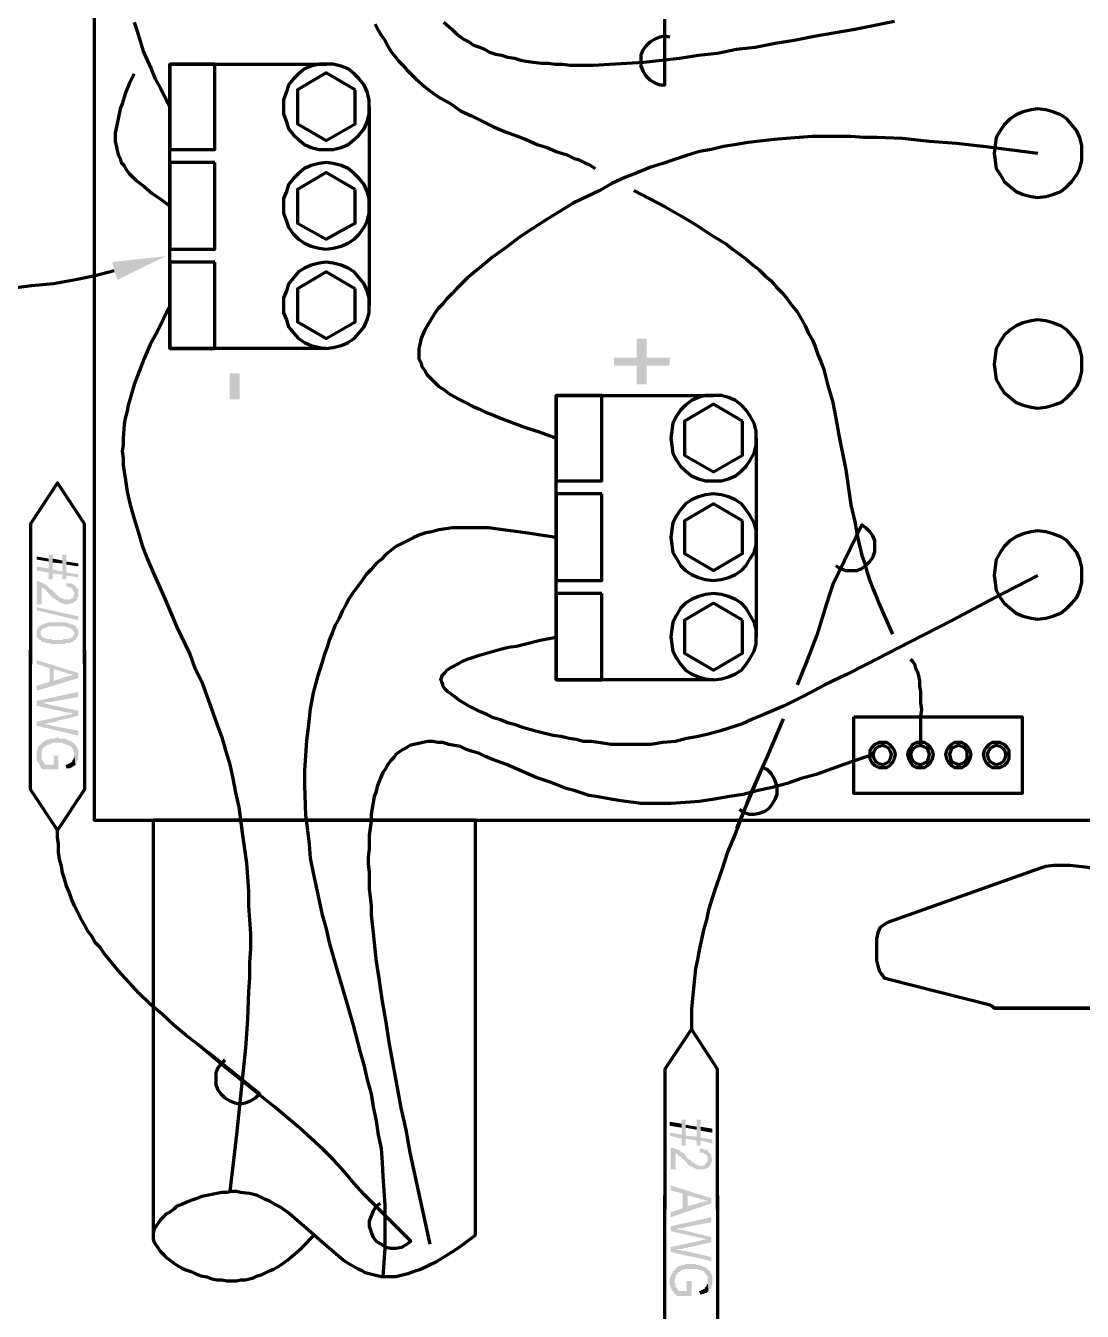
# Model space of a CAD drawing. Header units: inches. Extents: x -186 to 186, y -282 to 282.
# Drawn here: x 97.6 to 136.91, y 32.46 to 80.31 of the extents above; entities that cross this region are included whole.
import ezdxf

# ---------------------------------------------------------------- set-up
doc = ezdxf.new("R2010")
doc.units = ezdxf.units.IN
doc.header["$MEASUREMENT"] = 0
doc.layers.add('H', color=7, linetype='CONTINUOUS', lineweight=100)
doc.layers.add('P', color=250, linetype='CONTINUOUS', lineweight=100)

msp = doc.modelspace()

# ---------------------------------------------------------------- hatches: boundary and pattern name
at = {"layer": 'H', "linetype": 'Continuous'}
for points in [[(100.815, 71.519), (102.815, 71.741), (101, 70.852)], [(121.556, 67.667), (121.556, 67.963), (120.704, 67.963), (120.704, 68.667), (120.333, 68.667), (120.333, 67.963), (119.481, 67.963), (119.481, 67.667), (120.333, 67.667), (120.333, 66.963), (120.704, 66.963), (120.704, 67.667)], [(105.185, 66.407), (105.556, 66.407), (105.556, 67.37), (105.185, 67.37)], [(99.556, 59.778), (99.556, 59.889), (99.111, 59.963), (99.111, 60.63), (98.963, 60.63), (98.963, 60), (98.593, 60.074), (98.593, 60.63), (98.444, 60.63), (98.444, 60.111), (98, 60.185), (98, 60.037), (98.444, 59.963), (98.444, 59.704), (98.593, 59.704), (98.593, 59.926), (98.963, 59.889), (98.963, 59.704), (99.111, 59.704), (99.111, 59.852)], [(98.444, 60.481), (98, 60.556), (98, 60.444), (98.444, 60.37), (98.444, 60.111)], [(98.963, 60.407), (98.593, 60.481), (98.593, 60.333), (98.963, 60.296), (98.963, 60)], [(99.556, 60.185), (99.556, 60.296), (99.111, 60.37), (99.111, 60.259)], [(99.444, 58.889), (99.407, 59.185), (99.407, 59.148), (99.37, 59.111), (99.37, 59.074), (99.37, 59.037), (99.333, 59), (99.296, 59), (99.259, 58.963), (99.222, 58.963), (99.074, 58.963), (99.037, 58.963), (99, 58.963), (98.963, 59), (98.926, 59), (98.889, 59), (98.889, 59.037), (98.852, 59.037), (98.778, 59.111), (98.741, 59.148), (98.704, 59.185), (98.667, 59.222), (98.63, 59.259), (98.593, 59.296), (98.556, 59.333), (98.519, 59.333), (98.481, 59.37), (98.444, 59.407), (98.407, 59.444), (98.37, 59.481), (98.333, 59.481), (98.333, 59.519), (98.296, 59.519), (98.259, 59.556), (98.222, 59.556), (98.185, 59.593), (98.148, 59.593), (98.111, 59.63), (98, 59.63), (98, 58.778), (98.185, 58.778), (98.185, 59.407), (98.222, 59.37), (98.259, 59.37), (98.296, 59.333), (98.333, 59.333), (98.37, 59.259), (98.407, 59.222), (98.444, 59.185), (98.481, 59.148), (98.519, 59.111), (98.556, 59.074), (98.593, 59.037), (98.63, 59), (98.667, 59), (98.704, 58.963), (98.741, 58.926), (98.778, 58.926), (98.815, 58.889), (98.852, 58.852), (98.889, 58.852), (98.926, 58.815), (99, 58.815), (99.037, 58.778), (99.185, 58.778), (99.222, 58.815), (99.296, 58.815), (99.333, 58.815), (99.37, 58.852)], [(99.556, 59.185), (99.556, 59.222), (99.556, 59.296), (99.519, 59.333), (99.519, 59.37), (99.481, 59.407), (99.444, 59.444), (99.444, 59.481), (99.407, 59.481), (99.37, 59.519), (99.333, 59.519), (99.296, 59.556), (99.259, 59.556), (99.222, 59.556), (99.148, 59.556), (99.111, 59.593), (99.111, 59.444), (99.148, 59.444), (99.185, 59.407), (99.222, 59.407), (99.259, 59.407), (99.296, 59.37), (99.333, 59.37), (99.333, 59.333), (99.37, 59.296), (99.37, 59.259), (99.407, 59.222), (99.407, 59.185), (99.444, 58.889), (99.481, 58.926), (99.519, 58.963), (99.519, 59), (99.519, 59.037), (99.556, 59.074), (99.556, 59.148)], [(98, 58.667), (99.556, 58.333), (99.556, 58.185), (98, 58.556)], [(99.407, 57.444), (99.407, 57.704), (99.407, 57.667), (99.37, 57.63), (99.333, 57.556), (99.296, 57.519), (99.259, 57.519), (99.222, 57.519), (99.185, 57.481), (99.148, 57.481), (99.111, 57.481), (99.074, 57.481), (99, 57.481), (98.963, 57.444), (98.593, 57.444), (98.556, 57.481), (98.481, 57.481), (98.444, 57.481), (98.37, 57.481), (98.333, 57.481), (98.333, 57.519), (98.296, 57.519), (98.259, 57.519), (98.222, 57.556), (98.185, 57.593), (98.148, 57.63), (98.148, 57.667), (98.148, 57.704), (98.148, 58), (98.037, 57.889), (98.037, 57.852), (98, 57.815), (98, 57.778), (98, 57.741), (98, 57.63), (98, 57.593), (98, 57.556), (98.037, 57.519), (98.074, 57.481), (98.111, 57.444), (98.148, 57.444), (98.185, 57.407), (98.222, 57.37), (98.259, 57.37), (98.296, 57.37), (98.333, 57.333), (98.37, 57.333), (98.444, 57.333), (98.481, 57.333), (98.519, 57.296), (98.556, 57.296), (98.63, 57.296), (98.889, 57.296), (98.963, 57.296), (99.037, 57.296), (99.074, 57.333), (99.111, 57.333), (99.148, 57.333), (99.185, 57.333), (99.222, 57.333), (99.296, 57.37), (99.333, 57.37), (99.37, 57.407)], [(99.556, 57.704), (99.556, 57.778), (99.556, 57.815), (99.519, 57.852), (99.519, 57.889), (99.481, 57.889), (99.481, 57.926), (99.444, 57.963), (99.407, 58), (99.37, 58), (99.333, 58.037), (99.296, 58.037), (99.259, 58.037), (99.222, 58.074), (99.185, 58.074), (99.148, 58.074), (99.111, 58.111), (99.074, 58.111), (99.037, 58.111), (98.926, 58.111), (98.889, 58.111), (98.667, 58.111), (98.63, 58.111), (98.519, 58.111), (98.481, 58.111), (98.444, 58.111), (98.37, 58.074), (98.333, 58.074), (98.296, 58.074), (98.296, 58.037), (98.222, 58.037), (98.185, 58), (98.148, 58), (98.148, 57.704), (98.148, 57.741), (98.148, 57.778), (98.185, 57.815), (98.222, 57.852), (98.259, 57.889), (98.296, 57.889), (98.333, 57.889), (98.333, 57.926), (98.37, 57.926), (98.407, 57.926), (98.444, 57.963), (98.556, 57.963), (98.593, 57.963), (98.963, 57.963), (99, 57.963), (99.074, 57.963), (99.111, 57.926), (99.148, 57.926), (99.185, 57.926), (99.222, 57.889), (99.259, 57.889), (99.296, 57.852), (99.333, 57.852), (99.37, 57.778), (99.407, 57.741), (99.407, 57.444), (99.444, 57.444), (99.481, 57.481), (99.481, 57.519), (99.519, 57.556), (99.519, 57.593), (99.556, 57.63), (99.556, 57.667)], [(99.556, 56.037), (99.556, 56.222), (98, 56.704), (98, 56.556), (98.481, 56.407), (98.481, 55.889), (98.63, 56.37), (99.111, 56.222), (99.148, 56.222), (99.185, 56.185), (99.222, 56.185), (99.259, 56.185), (99.296, 56.185), (99.333, 56.148), (99.37, 56.148)], [(99.556, 56.037), (99.37, 56.148), (99.333, 56.148), (99.296, 56.148), (99.259, 56.111), (99.222, 56.111), (99.185, 56.111), (99.111, 56.074), (99.074, 56.074), (98.63, 55.926), (98.63, 56.37), (98.481, 55.889), (98, 55.741), (98, 55.556)], [(99.556, 55.333), (99.556, 55.519), (98, 55.185), (98.222, 55.111), (98.296, 55.111), (98.333, 55.111), (98.37, 55.148), (98.407, 55.148), (98.444, 55.148), (98.519, 55.148), (98.556, 55.148)], [(99.556, 54.63), (99.556, 54.815), (98.519, 55.037), (98.222, 55.111), (98, 55.185), (98, 55), (99.185, 54.741), (99.222, 54.741), (99.296, 54.741), (99.333, 54.704), (99.37, 54.704)], [(99.556, 54.63), (99.37, 54.704), (99.185, 54.667), (98, 54.407), (98.222, 54.333), (98.296, 54.333), (98.333, 54.333), (98.37, 54.333), (98.444, 54.37), (98.481, 54.37), (98.519, 54.37), (98.556, 54.37), (98.593, 54.37), (98.63, 54.407), (98.667, 54.407), (98.741, 54.407), (98.778, 54.444)], [(99.556, 53.889), (99.556, 54.074), (98.556, 54.259), (98.519, 54.296), (98.481, 54.296), (98.444, 54.296), (98.37, 54.296), (98.333, 54.296), (98.296, 54.333), (98.259, 54.333), (98.222, 54.333), (98, 54.407), (98, 54.259)], [(99.556, 53.148), (99.556, 53.259), (99.556, 53.296), (99.556, 53.333), (99.519, 53.407), (99.519, 53.444), (99.481, 53.481), (99.37, 53.63), (99.333, 53.63), (99.259, 53.704), (99.222, 53.704), (99.185, 53.704), (99.148, 53.741), (99.111, 53.741), (99.074, 53.778), (99.037, 53.778), (99, 53.778), (98.963, 53.778), (98.852, 53.778), (98.815, 53.815), (98.704, 53.815), (98.667, 53.778), (98.593, 53.778), (98.519, 53.778), (98.481, 53.778), (98.444, 53.741), (98.37, 53.741), (98.333, 53.704), (98.259, 53.667), (98.222, 53.63), (98.111, 53.519), (98.037, 53.444), (98.037, 53.407), (98.037, 53.37), (98, 53.333), (98, 53.296), (98, 53.222), (98, 53.111), (98, 53.037), (98, 53), (98, 52.963), (98.037, 52.926), (98.037, 52.889), (98.074, 52.852), (98.111, 52.815), (98.111, 52.778), (98.148, 52.741), (98.148, 52.704), (98.185, 53.148), (98.185, 53.259), (98.185, 53.296), (98.185, 53.333), (98.222, 53.37), (98.222, 53.407), (98.259, 53.444), (98.296, 53.481), (98.333, 53.481), (98.333, 53.519), (98.37, 53.519), (98.407, 53.556), (98.444, 53.556), (98.481, 53.556), (98.519, 53.593), (98.556, 53.593), (98.593, 53.63), (98.63, 53.63), (98.667, 53.63), (98.852, 53.63), (98.889, 53.63), (98.963, 53.63), (99, 53.593), (99.037, 53.593), (99.111, 53.556), (99.148, 53.556), (99.185, 53.519), (99.222, 53.519), (99.259, 53.481), (99.296, 53.481), (99.296, 53.444), (99.333, 53.407), (99.37, 53.37), (99.37, 53.333), (99.37, 53.296), (99.407, 53.259), (99.407, 53.185), (99.444, 52.778), (99.444, 52.815), (99.481, 52.852), (99.519, 52.889), (99.519, 52.926), (99.519, 52.963), (99.556, 53), (99.556, 53.037), (99.556, 53.074), (99.556, 53.111)], [(98.815, 52.63), (98.815, 53.148), (98.63, 53.148), (98.63, 52.815), (98.333, 52.815), (98.296, 52.815), (98.296, 52.852), (98.259, 52.889), (98.222, 52.926), (98.222, 52.963), (98.185, 53), (98.185, 53.074), (98.185, 53.148), (98.148, 52.704), (98.185, 52.667), (98.222, 52.63)], [(99.444, 52.778), (99.407, 53.185), (99.407, 53.074), (99.37, 53.037), (99.37, 53), (99.333, 52.963), (99.333, 52.926), (99.222, 52.852), (99.185, 52.852), (99.148, 52.815), (99.111, 52.815), (99.074, 52.815), (99.111, 52.667), (99.148, 52.667), (99.185, 52.667), (99.222, 52.667), (99.296, 52.704), (99.333, 52.704), (99.333, 52.741), (99.37, 52.741), (99.37, 52.778)], [(123.148, 38.704), (123.148, 38.852), (122.704, 38.926), (122.704, 39.593), (122.556, 39.593), (122.556, 38.963), (122.148, 39), (122.148, 39.593), (122, 39.593), (122, 39.037), (121.556, 39.111), (121.556, 39), (122, 38.889), (122, 38.63), (122.148, 38.63), (122.148, 38.889), (122.556, 38.815), (122.556, 38.63), (122.704, 38.63), (122.704, 38.815)], [(122, 39.444), (121.556, 39.519), (121.556, 39.37), (122, 39.296), (122, 39.037)], [(122.556, 39.333), (122.148, 39.407), (122.148, 39.296), (122.556, 39.222), (122.556, 38.963)], [(123.148, 39.111), (123.148, 39.259), (122.704, 39.333), (122.704, 39.185)], [(123, 37.815), (122.963, 38.111), (122.963, 38.074), (122.963, 38.037), (122.926, 38), (122.889, 37.963), (122.852, 37.926), (122.852, 37.889), (122.815, 37.889), (122.667, 37.889), (122.63, 37.889), (122.556, 37.926), (122.519, 37.926), (122.481, 37.963), (122.444, 38), (122.407, 38), (122.37, 38.037), (122.333, 38.074), (122.296, 38.111), (122.259, 38.111), (122.222, 38.148), (122.185, 38.185), (122.148, 38.222), (122.148, 38.259), (122.111, 38.296), (122.037, 38.37), (122, 38.37), (121.963, 38.407), (121.926, 38.444), (121.889, 38.481), (121.852, 38.481), (121.815, 38.481), (121.778, 38.519), (121.741, 38.519), (121.704, 38.556), (121.667, 38.556), (121.593, 38.556), (121.593, 37.741), (121.778, 37.741), (121.778, 38.333), (121.815, 38.333), (121.852, 38.296), (121.889, 38.259), (121.926, 38.222), (121.963, 38.222), (122, 38.185), (122, 38.148), (122.074, 38.111), (122.111, 38.074), (122.148, 38.037), (122.185, 38), (122.222, 37.926), (122.296, 37.889), (122.333, 37.852), (122.37, 37.852), (122.444, 37.815), (122.444, 37.778), (122.481, 37.778), (122.519, 37.778), (122.556, 37.741), (122.63, 37.741), (122.778, 37.741), (122.815, 37.741), (122.852, 37.741), (122.889, 37.778), (122.926, 37.778), (122.963, 37.815)], [(123.148, 38.111), (123.148, 38.148), (123.111, 38.185), (123.111, 38.222), (123.111, 38.259), (123.111, 38.296), (123.074, 38.333), (123.037, 38.37), (123, 38.407), (123, 38.444), (122.963, 38.444), (122.963, 38.481), (122.852, 38.481), (122.778, 38.519), (122.741, 38.519), (122.667, 38.519), (122.667, 38.37), (122.704, 38.37), (122.741, 38.37), (122.815, 38.37), (122.815, 38.333), (122.852, 38.333), (122.889, 38.296), (122.926, 38.296), (122.963, 38.222), (122.963, 38.185), (122.963, 38.111), (123, 37.815), (123.037, 37.852), (123.037, 37.889), (123.074, 37.926), (123.111, 37.963), (123.111, 38), (123.111, 38.037), (123.148, 38.074)], [(123.111, 36.481), (123.111, 36.667), (121.593, 37.148), (121.593, 36.963), (122.037, 36.852), (122.037, 36.296), (122.222, 36.778), (122.667, 36.667), (122.667, 36.63), (122.704, 36.63), (122.741, 36.63), (122.815, 36.63), (122.852, 36.593), (122.889, 36.593), (122.926, 36.593), (122.963, 36.556)], [(123.111, 36.481), (122.963, 36.556), (122.926, 36.556), (122.889, 36.556), (122.852, 36.556), (122.815, 36.556), (122.778, 36.519), (122.741, 36.519), (122.704, 36.519), (122.63, 36.481), (122.222, 36.37), (122.222, 36.778), (122.037, 36.296), (121.593, 36.148), (121.593, 35.963)], [(123.111, 35.778), (123.111, 35.963), (121.593, 35.63), (121.815, 35.519), (121.852, 35.556), (121.889, 35.556), (121.963, 35.556), (122, 35.556), (122.037, 35.556), (122.074, 35.556), (122.111, 35.593)], [(123.111, 35.037), (123.111, 35.222), (122.074, 35.481), (121.815, 35.519), (121.593, 35.63), (121.593, 35.444), (122.778, 35.185), (122.815, 35.148), (122.852, 35.148), (122.889, 35.148), (122.926, 35.148)], [(123.111, 35.037), (122.926, 35.148), (122.778, 35.111), (121.593, 34.852), (121.815, 34.778), (121.889, 34.778), (121.926, 34.778), (121.963, 34.778), (122, 34.778), (122.037, 34.778), (122.074, 34.815), (122.148, 34.815), (122.185, 34.815), (122.222, 34.815), (122.259, 34.852), (122.296, 34.852), (122.333, 34.852)], [(123.111, 34.333), (123.111, 34.481), (122.148, 34.704), (122.111, 34.704), (122.037, 34.704), (122, 34.704), (121.963, 34.741), (121.926, 34.741), (121.889, 34.741), (121.852, 34.741), (121.815, 34.778), (121.593, 34.852), (121.593, 34.667)], [(123.148, 33.593), (123.148, 33.667), (123.148, 33.704), (123.148, 33.778), (123.111, 33.815), (123.111, 33.852), (123.074, 33.889), (123.074, 33.926), (123, 34), (122.963, 34), (122.963, 34.037), (122.852, 34.111), (122.815, 34.111), (122.778, 34.148), (122.741, 34.148), (122.667, 34.185), (122.63, 34.185), (122.556, 34.185), (122.519, 34.222), (122.444, 34.222), (122.407, 34.222), (122.296, 34.222), (122.222, 34.222), (122.148, 34.222), (122.111, 34.185), (122.074, 34.185), (122.037, 34.185), (122, 34.185), (121.963, 34.148), (121.926, 34.148), (121.889, 34.148), (121.852, 34.111), (121.778, 34.037), (121.741, 34), (121.704, 33.963), (121.667, 33.963), (121.667, 33.889), (121.63, 33.852), (121.63, 33.815), (121.593, 33.778), (121.593, 33.741), (121.556, 33.704), (121.556, 33.667), (121.556, 33.519), (121.556, 33.481), (121.556, 33.444), (121.593, 33.37), (121.593, 33.333), (121.63, 33.296), (121.63, 33.259), (121.667, 33.222), (121.704, 33.185), (121.704, 33.148), (121.741, 33.111), (121.741, 33.593), (121.741, 33.667), (121.778, 33.704), (121.778, 33.815), (121.815, 33.815), (121.852, 33.852), (121.852, 33.889), (121.889, 33.926), (121.926, 33.926), (121.963, 33.963), (122, 34), (122.037, 34), (122.074, 34), (122.111, 34.037), (122.148, 34.037), (122.222, 34.037), (122.259, 34.037), (122.407, 34.037), (122.481, 34.037), (122.556, 34.037), (122.593, 34.037), (122.63, 34), (122.667, 34), (122.704, 34), (122.778, 33.963), (122.815, 33.963), (122.889, 33.852), (122.889, 33.815), (122.926, 33.815), (122.963, 33.778), (122.963, 33.704), (122.963, 33.667), (122.963, 33.593), (123, 33.222), (123.037, 33.222), (123.037, 33.296), (123.074, 33.296), (123.111, 33.333), (123.111, 33.37), (123.111, 33.407), (123.148, 33.444), (123.148, 33.481), (123.148, 33.556)], [(122.37, 33.037), (122.37, 33.593), (122.185, 33.593), (122.185, 33.222), (121.889, 33.222), (121.852, 33.259), (121.852, 33.296), (121.815, 33.333), (121.778, 33.37), (121.778, 33.481), (121.741, 33.519), (121.741, 33.593), (121.741, 33.111), (121.778, 33.111), (121.815, 33.037)], [(123, 33.222), (122.963, 33.593), (122.963, 33.519), (122.963, 33.481), (122.926, 33.444), (122.926, 33.407), (122.889, 33.37), (122.852, 33.333), (122.852, 33.296), (122.815, 33.296), (122.778, 33.259), (122.741, 33.259), (122.704, 33.222), (122.63, 33.222), (122.704, 33.074), (122.778, 33.111), (122.815, 33.111), (122.889, 33.148), (122.926, 33.148), (122.963, 33.185)]]:
    msp.add_hatch(color=0, dxfattribs=at).paths.add_polyline_path(points)

# ---------------------------------------------------------------- linework, layer by layer
at = {"layer": 'P', "color": 0, "linetype": 'Continuous'}
for points in [[(171.37, 84.704), (100.148, 84.704), (100.148, 50.741), (149.444, 50.741)], [(101.63, 80.444), (101.741, 80.111), (101.852, 79.741), (101.963, 79.37), (102.111, 79.037), (102.259, 78.704), (102.407, 78.333), (102.593, 78), (102.963, 77.296)], [(113.148, 80.444), (113.444, 80.185), (113.593, 80.037), (113.741, 79.926), (113.889, 79.815), (114.111, 79.704), (114.259, 79.593), (114.481, 79.519), (114.667, 79.444), (114.852, 79.333), (115.074, 79.259), (115.296, 79.222), (115.519, 79.148), (115.778, 79.111), (116, 79.037), (116.222, 79), (116.481, 78.963), (116.778, 78.926), (117.037, 78.926), (117.296, 78.889), (117.556, 78.889), (117.852, 78.852), (118.704, 78.852), (119.333, 78.889), (119.963, 78.926), (120.593, 78.963), (121.259, 79.037), (121.926, 79.111), (122.63, 79.222), (123.333, 79.296), (124.037, 79.444), (124.741, 79.519), (125.481, 79.667), (126.185, 79.778), (126.926, 79.926), (128.444, 80.185), (129.926, 80.481)], [(121.556, 79.889), (121.37, 79.926), (121.185, 79.889), (121, 79.815), (120.815, 79.704), (120.667, 79.556), (120.556, 79.407), (120.481, 79.222), (120.481, 79), (120.481, 78.815), (120.556, 78.63), (120.667, 78.444), (120.815, 78.296), (121, 78.185), (121.185, 78.111), (121.37, 78.111), (121.37, 80.556)], [(110.593, 80.37), (110.704, 80.148), (110.815, 79.963), (110.963, 79.778), (111.074, 79.556), (111.185, 79.37), (111.333, 79.185), (111.481, 79), (111.63, 78.852), (111.778, 78.667), (112.111, 78.333), (112.444, 78.037), (112.63, 77.889), (113, 77.63), (113.407, 77.407), (113.778, 77.148), (114.185, 76.963), (114.63, 76.741), (115, 76.556), (115.444, 76.37), (115.852, 76.222), (116.222, 76.074), (116.63, 75.889), (117, 75.778), (117.333, 75.63), (117.704, 75.519), (118, 75.37), (118.148, 75.333), (118.296, 75.259), (118.444, 75.185), (118.556, 75.148), (118.667, 75.074), (118.778, 75)], [(101.63, 78.519), (101.444, 78.148), (101.296, 77.778), (101.185, 77.407), (101.111, 77.222), (101.074, 77.037), (101.037, 76.852), (101, 76.667), (100.926, 76.333), (100.926, 76), (100.963, 75.852), (101, 75.667), (101.037, 75.519), (101.111, 75.37), (101.148, 75.222), (101.259, 75.111), (101.333, 74.963), (101.444, 74.815), (101.556, 74.704), (101.704, 74.556), (101.852, 74.444), (102, 74.333), (102.296, 74.074), (102.63, 73.852), (102.963, 73.593)], [(108.778, 68.296), (102.963, 68.296), (102.963, 78.889), (108.778, 78.889)], [(104.63, 78.889), (102.963, 78.889), (102.963, 75.704), (104.63, 75.704), (104.63, 78.889)], [(108.778, 75.704), (109.037, 75.704), (109.333, 75.778), (109.593, 75.889), (109.815, 76.074), (110, 76.259), (110.185, 76.481), (110.296, 76.741), (110.37, 77.037), (110.37, 77.296), (110.37, 77.556), (110.296, 77.852), (110.185, 78.111), (110, 78.333), (109.815, 78.519), (109.593, 78.704), (109.333, 78.815), (109.037, 78.889), (108.778, 78.889), (108.519, 78.889), (108.222, 78.815), (107.963, 78.704), (107.741, 78.519), (107.556, 78.333), (107.37, 78.111), (107.296, 77.852), (107.185, 77.556), (107.185, 77.296), (107.185, 77.037), (107.296, 76.741), (107.37, 76.481), (107.556, 76.259), (107.741, 76.074), (107.963, 75.889), (108.222, 75.778), (108.519, 75.704), (108.778, 75.704)], [(109.852, 77.926), (108.778, 78.556), (107.704, 77.926), (107.704, 76.667), (108.778, 76.037), (109.852, 76.667), (109.852, 77.926)], [(110.37, 77.296), (110.37, 69.889)], [(135.259, 73.926), (135.556, 73.963), (135.815, 74.037), (136.111, 74.148), (136.333, 74.333), (136.519, 74.519), (136.704, 74.778), (136.815, 75), (136.889, 75.296), (136.889, 75.556), (136.889, 75.852), (136.815, 76.148), (136.704, 76.407), (136.519, 76.63), (136.333, 76.852), (136.111, 77), (135.815, 77.111), (135.556, 77.185), (135.259, 77.222), (135, 77.185), (134.704, 77.111), (134.444, 77), (134.222, 76.852), (134, 76.63), (133.852, 76.407), (133.704, 76.148), (133.667, 75.852), (133.63, 75.556), (133.667, 75.296), (133.704, 75), (133.852, 74.778), (134, 74.519), (134.222, 74.333), (134.444, 74.148), (134.704, 74.037), (135, 73.963), (135.259, 73.926)], [(135.259, 75.556), (133.222, 75.815), (132.222, 75.926), (131.222, 76), (130.222, 76.111), (129.259, 76.148), (128.778, 76.148), (128.296, 76.185), (127.815, 76.185), (127.296, 76.185), (126.852, 76.185), (126.37, 76.148), (125.889, 76.111), (125.444, 76.074), (124.481, 75.963), (124.037, 75.889), (123.556, 75.815), (123.111, 75.704), (122.667, 75.63), (122.185, 75.481), (121.741, 75.333), (121.296, 75.185), (120.815, 75.037), (120.37, 74.852), (119.889, 74.667), (119.407, 74.444), (118.963, 74.185), (118.481, 73.963), (117.963, 73.704), (117.481, 73.407), (117, 73.111), (116.481, 72.778), (115.963, 72.444), (115.481, 72.074), (114.963, 71.704), (114.519, 71.333), (114.259, 71.111), (114.037, 70.926), (113.852, 70.741), (113.63, 70.519), (113.444, 70.333), (113.259, 70.148), (113.111, 69.963), (112.926, 69.778), (112.778, 69.556), (112.667, 69.37), (112.556, 69.185), (112.444, 69), (112.37, 68.815), (112.296, 68.63), (112.259, 68.444), (112.222, 68.296), (112.222, 68.111), (112.222, 67.926), (112.296, 67.778), (112.333, 67.63), (112.444, 67.481), (112.519, 67.333), (112.667, 67.185), (112.815, 67.037), (112.963, 66.889), (113.148, 66.778), (113.333, 66.63), (113.519, 66.519), (113.741, 66.407), (113.963, 66.296), (114.222, 66.148), (114.481, 66.037), (114.704, 65.926), (115, 65.815), (115.259, 65.704), (115.556, 65.593), (116.148, 65.37), (116.741, 65.185), (117.333, 64.963)], [(104.63, 75.222), (102.963, 75.222), (102.963, 72), (104.63, 72), (104.63, 75.222)], [(108.778, 72), (109.037, 72.037), (109.333, 72.111), (109.593, 72.222), (109.815, 72.37), (110, 72.556), (110.185, 72.815), (110.296, 73.037), (110.37, 73.333), (110.37, 73.593), (110.37, 73.889), (110.296, 74.148), (110.185, 74.407), (110, 74.63), (109.815, 74.815), (109.593, 75), (109.333, 75.111), (109.037, 75.185), (108.778, 75.222), (108.519, 75.185), (108.222, 75.111), (107.963, 75), (107.741, 74.815), (107.556, 74.63), (107.37, 74.407), (107.296, 74.148), (107.185, 73.889), (107.185, 73.593), (107.185, 73.333), (107.296, 73.037), (107.37, 72.815), (107.556, 72.556), (107.741, 72.37), (107.963, 72.222), (108.222, 72.111), (108.519, 72.037), (108.778, 72)], [(109.852, 74.222), (108.778, 74.852), (107.704, 74.222), (107.704, 72.963), (108.778, 72.37), (109.852, 72.963), (109.852, 74.222)], [(120.222, 74.185), (121.407, 73.556), (122, 73.222), (122.556, 72.889), (123.111, 72.519), (123.667, 72.185), (123.889, 72), (124.148, 71.815), (124.407, 71.63), (124.667, 71.407), (124.889, 71.222), (125.111, 71), (125.333, 70.815), (125.519, 70.593), (125.741, 70.37), (125.926, 70.148), (126.111, 69.889), (126.296, 69.667), (126.444, 69.407), (126.593, 69.148), (126.704, 68.889), (126.852, 68.63), (126.963, 68.37), (127.074, 68.074), (127.185, 67.815), (127.296, 67.519), (127.37, 67.222), (127.444, 66.926), (127.63, 66.296), (127.741, 65.704), (127.852, 65.074), (128.111, 63.778), (128.296, 62.481), (128.444, 61.852), (128.556, 61.222), (128.704, 60.593), (128.815, 60.296), (128.889, 60), (129, 59.667), (129.111, 59.37), (129.222, 59.111), (129.333, 58.815), (129.593, 58.222), (129.852, 57.667)], [(104.63, 71.519), (102.963, 71.519), (102.963, 68.296), (104.63, 68.296), (104.63, 71.519)], [(108.778, 68.296), (109.037, 68.333), (109.333, 68.407), (109.593, 68.519), (109.815, 68.667), (110, 68.889), (110.185, 69.111), (110.296, 69.37), (110.37, 69.63), (110.37, 69.889), (110.37, 70.185), (110.296, 70.444), (110.185, 70.704), (110, 70.926), (109.815, 71.148), (109.593, 71.296), (109.333, 71.407), (109.037, 71.481), (108.778, 71.519), (108.519, 71.481), (108.222, 71.407), (107.963, 71.296), (107.741, 71.148), (107.556, 70.926), (107.37, 70.704), (107.296, 70.444), (107.185, 70.185), (107.185, 69.889), (107.185, 69.63), (107.296, 69.37), (107.37, 69.111), (107.556, 68.889), (107.741, 68.667), (107.963, 68.519), (108.222, 68.407), (108.519, 68.333), (108.778, 68.296)], [(100.889, 71.185), (100.185, 71), (99.444, 70.852), (98.63, 70.704), (97.815, 70.63), (96.963, 70.519)], [(109.852, 70.519), (108.778, 71.148), (107.704, 70.519), (107.704, 69.296), (108.778, 68.667), (109.852, 69.296), (109.852, 70.519)], [(102.963, 69.889), (102.481, 68.926), (102.222, 68.444), (102, 67.926), (101.815, 67.444), (101.63, 66.963), (101.556, 66.704), (101.481, 66.444), (101.407, 66.185), (101.37, 65.963), (101.296, 65.704), (101.259, 65.481), (101.222, 64.963), (101.222, 64.704), (101.185, 64.481), (101.222, 64.222), (101.222, 63.963), (101.259, 63.704), (101.296, 63.481), (101.333, 63.222), (101.37, 62.963), (101.481, 62.481), (101.63, 61.963), (101.778, 61.481), (101.926, 60.963), (102.111, 60.481), (102.333, 59.963), (102.778, 58.963), (103.222, 57.926), (103.704, 56.926), (103.889, 56.407), (104.148, 55.889), (104.333, 55.37), (104.519, 54.852), (104.704, 54.333), (104.889, 53.815), (105.037, 53.296), (105.185, 52.815), (105.296, 52.296), (105.407, 51.778), (105.519, 51.222), (105.667, 50.185), (105.741, 49.667), (105.815, 49.148), (105.852, 48.63), (105.889, 48.074), (105.889, 47.556), (105.926, 47.037), (105.963, 46.519), (105.963, 45.963), (105.926, 45.444), (105.926, 44.889), (105.889, 44.37), (105.852, 43.333), (105.778, 42.259), (105.667, 41.185), (105.556, 40.111), (105.444, 39.037), (105.185, 36.926)], [(135.259, 66.074), (135.556, 66.111), (135.815, 66.185), (136.111, 66.296), (136.333, 66.481), (136.519, 66.667), (136.704, 66.889), (136.815, 67.148), (136.889, 67.444), (136.889, 67.704), (136.889, 68), (136.815, 68.296), (136.704, 68.556), (136.519, 68.778), (136.333, 69), (136.111, 69.148), (135.815, 69.259), (135.556, 69.333), (135.259, 69.37), (135, 69.333), (134.704, 69.259), (134.444, 69.148), (134.222, 69), (134, 68.778), (133.852, 68.556), (133.704, 68.296), (133.667, 68), (133.63, 67.704), (133.667, 67.444), (133.704, 67.148), (133.852, 66.889), (134, 66.667), (134.222, 66.481), (134.444, 66.296), (134.704, 66.185), (135, 66.111), (135.259, 66.074)], [(119.037, 66.556), (117.333, 66.556), (117.333, 63.37), (119.037, 63.37), (119.037, 66.556)], [(123.185, 55.963), (123.481, 56), (123.741, 56.074), (124, 56.185), (124.222, 56.333), (124.407, 56.556), (124.556, 56.778), (124.704, 57.037), (124.778, 57.296), (124.778, 57.556), (124.778, 57.852), (124.704, 58.111), (124.556, 58.37), (124.407, 58.63), (124.222, 58.815), (124, 58.963), (123.741, 59.074), (123.481, 59.148), (123.185, 59.185), (122.889, 59.148), (122.63, 59.074), (122.37, 58.963), (122.148, 58.815), (121.963, 58.63), (121.815, 58.37), (121.667, 58.111), (121.63, 57.852), (121.593, 57.556), (121.63, 57.296), (121.667, 57.037), (121.815, 56.778), (121.963, 56.556), (122.148, 56.333), (122.37, 56.185), (122.63, 56.074), (122.889, 56), (123.185, 55.963), (117.333, 55.963), (117.333, 66.556), (123.185, 66.556)], [(123.185, 63.37), (123.481, 63.37), (123.741, 63.444), (124, 63.556), (124.222, 63.741), (124.407, 63.926), (124.556, 64.148), (124.704, 64.407), (124.778, 64.704), (124.778, 64.963), (124.778, 65.222), (124.704, 65.519), (124.556, 65.778), (124.407, 66), (124.222, 66.185), (124, 66.37), (123.741, 66.481), (123.481, 66.556), (123.185, 66.556), (122.889, 66.556), (122.63, 66.481), (122.37, 66.37), (122.148, 66.185), (121.963, 66), (121.815, 65.778), (121.667, 65.519), (121.63, 65.222), (121.593, 64.963), (121.63, 64.704), (121.667, 64.407), (121.815, 64.148), (121.963, 63.926), (122.148, 63.741), (122.37, 63.556), (122.63, 63.444), (122.889, 63.37), (123.185, 63.37)], [(124.259, 65.593), (123.185, 66.222), (122.111, 65.593), (122.111, 64.333), (123.185, 63.704), (124.259, 64.333), (124.259, 65.593)], [(124.778, 64.963), (124.778, 57.556)], [(99.778, 56.556), (99.778, 61.778), (98.778, 63.296), (97.778, 61.778), (97.778, 56.556)], [(119.037, 62.889), (117.333, 62.889), (117.333, 59.667), (119.037, 59.667), (119.037, 62.889)], [(123.185, 59.667), (123.481, 59.704), (123.741, 59.778), (124, 59.889), (124.222, 60.037), (124.407, 60.222), (124.556, 60.481), (124.704, 60.704), (124.778, 61), (124.778, 61.259), (124.778, 61.556), (124.704, 61.815), (124.556, 62.074), (124.407, 62.296), (124.222, 62.519), (124, 62.667), (123.741, 62.778), (123.481, 62.852), (123.185, 62.889), (122.889, 62.852), (122.63, 62.778), (122.37, 62.667), (122.148, 62.519), (121.963, 62.296), (121.815, 62.074), (121.667, 61.815), (121.63, 61.556), (121.593, 61.259), (121.63, 61), (121.667, 60.704), (121.815, 60.481), (121.963, 60.222), (122.148, 60.037), (122.37, 59.889), (122.63, 59.778), (122.889, 59.704), (123.185, 59.667)], [(124.259, 61.889), (123.185, 62.519), (122.111, 61.889), (122.111, 60.667), (123.185, 60.037), (124.259, 60.667), (124.259, 61.889)], [(127.741, 60.222), (127.889, 60.111), (128.111, 60.037), (128.296, 60.037), (128.519, 60.037), (128.704, 60.111), (128.852, 60.222), (129, 60.37), (129.111, 60.519), (129.185, 60.741), (129.185, 60.926), (129.185, 61.148), (129.111, 61.333), (129, 61.481), (128.852, 61.63), (128.704, 61.741), (127.63, 59.519)], [(117.333, 61.259), (116.185, 61.444), (115.63, 61.519), (115.074, 61.593), (114.815, 61.63), (114.519, 61.63), (114.259, 61.63), (114, 61.63), (113.741, 61.63), (113.481, 61.63), (113.222, 61.593), (112.963, 61.556), (112.704, 61.481), (112.481, 61.444), (112.259, 61.37), (112.037, 61.259), (111.815, 61.148), (111.593, 61.037), (111.37, 60.926), (111.185, 60.778), (111, 60.63), (110.815, 60.444), (110.63, 60.296), (110.444, 60.074), (110.259, 59.889), (110.111, 59.667), (109.778, 59.222), (109.63, 59), (109.519, 58.778), (109.37, 58.519), (109.259, 58.259), (109.111, 58), (109, 57.704), (108.889, 57.444), (108.815, 57.185), (108.704, 56.889), (108.63, 56.63), (108.444, 56.037), (108.296, 55.481), (108.185, 54.889), (108.111, 54.296), (108.037, 53.704), (108, 53.148), (107.963, 52.593), (107.963, 52.037), (108, 50.926), (108.074, 50.37), (108.148, 49.852), (108.185, 49.333), (108.296, 48.778), (108.407, 48.259), (108.519, 47.741), (108.63, 47.222), (108.778, 46.704), (108.889, 46.185), (109.185, 45.148), (109.481, 44.148), (109.778, 43.111), (110.037, 42.111), (110.185, 41.593), (110.296, 41.074), (110.444, 40.556), (110.519, 40.074), (110.63, 39.556), (110.704, 39.037), (110.815, 38.519), (110.852, 38), (110.889, 37.481), (110.926, 36.963), (110.963, 36.407), (110.963, 35.333), (110.963, 34.815), (110.889, 33.741)], [(135.259, 58.222), (135.556, 58.259), (135.815, 58.333), (136.111, 58.444), (136.333, 58.63), (136.519, 58.815), (136.704, 59.037), (136.815, 59.296), (136.889, 59.593), (136.889, 59.852), (136.889, 60.148), (136.815, 60.444), (136.704, 60.704), (136.519, 60.926), (136.333, 61.148), (136.111, 61.296), (135.815, 61.407), (135.556, 61.481), (135.259, 61.519), (135, 61.481), (134.704, 61.407), (134.444, 61.296), (134.222, 61.148), (134, 60.926), (133.852, 60.704), (133.704, 60.444), (133.667, 60.148), (133.63, 59.852), (133.667, 59.593), (133.704, 59.296), (133.852, 59.037), (134, 58.815), (134.222, 58.63), (134.444, 58.444), (134.704, 58.333), (135, 58.259), (135.259, 58.222)], [(135.259, 59.852), (133.667, 59.037), (132.074, 58.185), (130.481, 57.37), (128.889, 56.556), (128.111, 56.148), (127.333, 55.778), (126.556, 55.37), (125.815, 55), (125.037, 54.667), (124.667, 54.519), (124.259, 54.333), (123.444, 54.074), (123.037, 53.963), (122.63, 53.852), (122.185, 53.778), (121.778, 53.667), (121.296, 53.63), (120.852, 53.556), (120.37, 53.556), (119.63, 53.556), (119.37, 53.556), (119.148, 53.593), (118.889, 53.63), (118.63, 53.667), (118.333, 53.667), (118.074, 53.741), (117.815, 53.778), (117.519, 53.852), (117.222, 53.889), (116.667, 54.037), (116.111, 54.185), (115.815, 54.296), (115.519, 54.37), (115.259, 54.481), (115, 54.556), (114.778, 54.667), (114.519, 54.778), (114.296, 54.889), (114.074, 55), (113.889, 55.111), (113.704, 55.222), (113.556, 55.333), (113.407, 55.444), (113.296, 55.519), (113.185, 55.63), (113.111, 55.741), (113.111, 55.815), (113.074, 55.852), (113.074, 55.889), (113.037, 55.963), (113.037, 56), (113.074, 56.037), (113.074, 56.111), (113.111, 56.148), (113.148, 56.185), (113.185, 56.222), (113.259, 56.333), (113.37, 56.407), (113.519, 56.481), (113.667, 56.556), (113.852, 56.667), (114.037, 56.741), (114.259, 56.815), (114.481, 56.889), (114.741, 56.963), (115, 57.037), (115.259, 57.111), (115.556, 57.185), (115.852, 57.222), (116.148, 57.296), (116.741, 57.444), (117.333, 57.556)], [(127.63, 59.519), (127.481, 59.074), (127.333, 58.593), (127.185, 58.111), (127.037, 57.63), (126.667, 56.704), (126.296, 55.778)], [(119.037, 59.185), (117.333, 59.185), (117.333, 55.963), (119.037, 55.963), (119.037, 59.185)], [(124.259, 58.185), (123.185, 58.815), (122.111, 58.185), (122.111, 56.963), (123.185, 56.333), (124.259, 56.963), (124.259, 58.185)], [(99.778, 57.074), (99.778, 51.889), (98.778, 50.37), (97.778, 51.889), (97.778, 57.074)], [(130.519, 56.741), (130.593, 56.667), (130.667, 56.556), (130.704, 56.407), (130.778, 56.259), (130.815, 56.111), (130.852, 55.926), (130.852, 55.741), (130.889, 55.519), (130.889, 55.333), (130.889, 55.111), (130.926, 54.852), (130.889, 54.63), (130.889, 54.148), (130.889, 53.63)], [(128.407, 54.593), (134.667, 54.593), (134.667, 51.741), (128.407, 51.741), (128.407, 54.593)], [(125.778, 54.519), (125.185, 53.111), (124.556, 51.704), (124.296, 51), (124, 50.259), (123.704, 49.556), (123.481, 48.852), (123.222, 48.111), (123, 47.407), (122.926, 47.037), (122.815, 46.667), (122.741, 46.296), (122.667, 45.963), (122.593, 45.556), (122.519, 45.222), (122.481, 44.852), (122.444, 44.481), (122.407, 44.111), (122.37, 43.704), (122.37, 43.333), (122.37, 42.963)], [(129.111, 53.185), (128.037, 52.815), (127, 52.444), (126.444, 52.296), (125.926, 52.111), (125.37, 51.963), (124.852, 51.852), (124.296, 51.704), (123.778, 51.63), (123.222, 51.519), (122.667, 51.444), (122.148, 51.407), (121.593, 51.37), (121.037, 51.37), (120.778, 51.37), (120.481, 51.37), (120.222, 51.407), (119.926, 51.444), (119.667, 51.481), (119.37, 51.519), (118.815, 51.63), (118.556, 51.667), (118, 51.852), (117.704, 51.926), (117.148, 52.148), (116.593, 52.333), (115.481, 52.815), (114.963, 53), (114.704, 53.111), (114.481, 53.222), (114.222, 53.296), (114, 53.37), (113.778, 53.481), (113.333, 53.556), (113.111, 53.63), (112.926, 53.63), (112.741, 53.667), (112.556, 53.667), (112.37, 53.63), (112.222, 53.593), (112.037, 53.556), (111.889, 53.519), (111.778, 53.444), (111.63, 53.37), (111.519, 53.296), (111.37, 53.185), (111.296, 53.074), (111.185, 52.963), (111.074, 52.815), (111, 52.667), (110.889, 52.519), (110.815, 52.37), (110.741, 52.185), (110.667, 52), (110.63, 51.815), (110.556, 51.63), (110.519, 51.407), (110.481, 51.185), (110.444, 50.963), (110.444, 50.704), (110.37, 50.185), (110.37, 49.926), (110.37, 49.667), (110.333, 49.37), (110.333, 49.111), (110.37, 48.815), (110.37, 48.481), (110.37, 48.185), (110.407, 47.889), (110.444, 47.556), (110.444, 47.222), (110.481, 46.889), (110.519, 46.556), (110.556, 46.185), (110.63, 45.481), (110.741, 44.778), (110.852, 44), (111, 43.222), (111.111, 42.481), (111.259, 41.667), (111.407, 40.852), (111.556, 40.037), (111.741, 39.222), (111.889, 38.37), (112.259, 36.667), (112.63, 34.963)], [(129.481, 52.704), (129.63, 52.704), (129.741, 52.778), (129.852, 52.889), (129.926, 53.037), (129.963, 53.185), (129.926, 53.333), (129.852, 53.444), (129.741, 53.556), (129.63, 53.63), (129.481, 53.63), (129.333, 53.63), (129.185, 53.556), (129.074, 53.444), (129, 53.333), (129, 53.185), (129, 53.037), (129.074, 52.889), (129.185, 52.778), (129.333, 52.704), (129.481, 52.704)], [(130.889, 52.704), (131.037, 52.704), (131.148, 52.778), (131.259, 52.889), (131.333, 53.037), (131.37, 53.185), (131.333, 53.333), (131.259, 53.444), (131.148, 53.556), (131.037, 53.63), (130.889, 53.63), (130.741, 53.63), (130.593, 53.556), (130.519, 53.444), (130.444, 53.333), (130.407, 53.185), (130.444, 53.037), (130.519, 52.889), (130.593, 52.778), (130.741, 52.704), (130.889, 52.704)], [(132.296, 52.704), (132.444, 52.704), (132.556, 52.778), (132.667, 52.889), (132.741, 53.037), (132.778, 53.185), (132.741, 53.333), (132.667, 53.444), (132.556, 53.556), (132.444, 53.63), (132.296, 53.63), (132.148, 53.63), (132.037, 53.556), (131.926, 53.444), (131.852, 53.333), (131.815, 53.185), (131.852, 53.037), (131.926, 52.889), (132.037, 52.778), (132.148, 52.704), (132.296, 52.704)], [(133.704, 52.704), (133.852, 52.704), (134, 52.778), (134.111, 52.889), (134.185, 53.037), (134.185, 53.185), (134.185, 53.333), (134.111, 53.444), (134, 53.556), (133.852, 53.63), (133.704, 53.63), (133.556, 53.63), (133.444, 53.556), (133.333, 53.444), (133.259, 53.333), (133.222, 53.185), (133.259, 53.037), (133.333, 52.889), (133.444, 52.778), (133.556, 52.704), (133.704, 52.704)], [(129.481, 52.815), (129.593, 52.852), (129.704, 52.926), (129.778, 53.037), (129.815, 53.185), (129.778, 53.296), (129.704, 53.407), (129.593, 53.481), (129.481, 53.519), (129.333, 53.481), (129.222, 53.407), (129.148, 53.296), (129.111, 53.185), (129.148, 53.037), (129.222, 52.926), (129.333, 52.852), (129.481, 52.815)], [(130.889, 52.815), (131, 52.852), (131.148, 52.926), (131.185, 53.037), (131.222, 53.185), (131.185, 53.296), (131.148, 53.407), (131, 53.481), (130.889, 53.519), (130.741, 53.481), (130.63, 53.407), (130.556, 53.296), (130.519, 53.185), (130.556, 53.037), (130.63, 52.926), (130.741, 52.852), (130.889, 52.815)], [(132.296, 52.815), (132.444, 52.852), (132.556, 52.926), (132.63, 53.037), (132.63, 53.185), (132.63, 53.296), (132.556, 53.407), (132.444, 53.481), (132.296, 53.519), (132.185, 53.481), (132.037, 53.407), (132, 53.296), (131.963, 53.185), (132, 53.037), (132.037, 52.926), (132.185, 52.852), (132.296, 52.815)], [(133.704, 52.815), (133.852, 52.852), (133.963, 52.926), (134.037, 53.037), (134.074, 53.185), (134.037, 53.296), (133.963, 53.407), (133.852, 53.481), (133.704, 53.519), (133.593, 53.481), (133.481, 53.407), (133.407, 53.296), (133.37, 53.185), (133.407, 53.037), (133.481, 52.926), (133.593, 52.852), (133.704, 52.815)], [(124.148, 51.148), (124.296, 51.037), (124.519, 50.963), (124.704, 50.963), (124.889, 51), (125.111, 51.074), (125.259, 51.185), (125.37, 51.333), (125.481, 51.519), (125.556, 51.704), (125.556, 51.926), (125.519, 52.111), (125.444, 52.296), (125.333, 52.481), (125.185, 52.63), (125, 52.704), (124.037, 50.444)], [(102.333, 50.741), (102.333, 35.296)], [(114.333, 35.296), (114.333, 50.741), (102.333, 50.741)], [(110.185, 36.815), (109.815, 37.222), (109.444, 37.667), (109.074, 38.074), (108.667, 38.481), (108.222, 38.889), (107.778, 39.296), (107.333, 39.667), (106.852, 40.074), (105.926, 40.815), (104.963, 41.593), (104.037, 42.37), (103.556, 42.741), (103.111, 43.111), (102.667, 43.519), (102.222, 43.889), (101.815, 44.296), (101.444, 44.704), (101.037, 45.148), (100.704, 45.556), (100.519, 45.778), (100.37, 46), (100.185, 46.185), (100.037, 46.444), (99.889, 46.63), (99.778, 46.852), (99.63, 47.111), (99.519, 47.333), (99.407, 47.556), (99.296, 47.815), (99.222, 48.037), (99.111, 48.296), (99.037, 48.556), (98.963, 48.778), (98.926, 49.037), (98.852, 49.296), (98.815, 49.556), (98.815, 49.852), (98.778, 50.111), (98.778, 50.37)], [(129.704, 46.963), (135.333, 48.963), (135.556, 49.037), (135.852, 49.074), (136.444, 49.074), (137.111, 49), (137.889, 48.815), (139.296, 48.37), (140.259, 48.222), (141.222, 48.148), (145.333, 49.037), (148.37, 49.037)], [(129.704, 46.963), (129.519, 46.852), (129.37, 46.741), (129.296, 46.556), (129.259, 46.37)], [(145.704, 44.926), (140.222, 44.926), (140.222, 44.296), (139.667, 43.741), (133.63, 43.741), (139.667, 43.741), (133.63, 43.741), (133.556, 43.815), (133.481, 43.852), (129.704, 44.815), (129.593, 44.852), (129.556, 44.852), (129.519, 44.889), (129.481, 44.963), (129.444, 45), (129.37, 45.111), (129.333, 45.222), (129.296, 45.37), (129.259, 45.519), (129.259, 46.37)], [(123.333, 36.259), (123.333, 41.481), (122.37, 42.963), (121.37, 41.481), (121.37, 36.259)], [(105, 41.815), (104.852, 41.667), (104.741, 41.519), (104.667, 41.333), (104.667, 41.111), (104.667, 40.889), (104.741, 40.704), (104.852, 40.556), (105, 40.407), (105.185, 40.296), (105.37, 40.222), (105.556, 40.185), (105.778, 40.222), (105.963, 40.296), (106.148, 40.407), (106.296, 40.556), (104.37, 42.111)], [(114.333, 35.296), (113.741, 34.852), (113.444, 34.667), (113.148, 34.481), (112.852, 34.296), (112.259, 34), (112.111, 33.963), (111.815, 33.852), (111.667, 33.815), (111.519, 33.778), (111.37, 33.741), (111.222, 33.741), (110.963, 33.741), (110.815, 33.741), (110.667, 33.778), (110.519, 33.815), (110.37, 33.852), (110.222, 33.889), (110.111, 33.963), (109.963, 34.037), (109.704, 34.185), (109.407, 34.37), (109.148, 34.593), (108.889, 34.815), (108.63, 35.037), (108.111, 35.481), (107.852, 35.704), (107.593, 35.926), (107.333, 36.148), (107.074, 36.333), (106.815, 36.481), (106.667, 36.556), (106.519, 36.63), (106.37, 36.704), (106.222, 36.778), (106.074, 36.815), (105.926, 36.852), (105.593, 36.889), (105.444, 36.926), (105.259, 36.926), (105.074, 36.889), (104.889, 36.889), (104.704, 36.852), (104.519, 36.815), (104.333, 36.778), (104.148, 36.741), (103.963, 36.667), (103.778, 36.593), (103.593, 36.519), (103.407, 36.444), (103.222, 36.37), (103.111, 36.259), (102.963, 36.148), (102.815, 36.074), (102.704, 35.963), (102.593, 35.852), (102.519, 35.741), (102.444, 35.63), (102.37, 35.519), (102.333, 35.37), (102.333, 35.296), (102.333, 35.148), (102.37, 35.037), (102.444, 34.926), (102.519, 34.815), (102.593, 34.704), (102.704, 34.593), (102.815, 34.481), (102.963, 34.37), (103.111, 34.259), (103.222, 34.185), (103.407, 34.074), (103.556, 34), (103.778, 33.926), (103.926, 33.852), (104.111, 33.778), (104.333, 33.741), (104.519, 33.667), (104.704, 33.63), (104.889, 33.63), (105.074, 33.593), (105.222, 33.593), (105.444, 33.593), (105.593, 33.63), (105.778, 33.63), (105.926, 33.667), (106.074, 33.704), (106.222, 33.778), (106.37, 33.815), (106.519, 33.889), (106.667, 33.963), (106.815, 34.037), (107.074, 34.185), (107.333, 34.37), (107.593, 34.593), (107.852, 34.815), (108.333, 35.296)], [(110.778, 36.481), (110.63, 36.37), (110.519, 36.185), (110.444, 36), (110.37, 35.815), (110.37, 35.63), (110.444, 35.407), (110.519, 35.222), (110.63, 35.074), (110.815, 34.963), (111, 34.852), (111.185, 34.815), (111.37, 34.815), (111.593, 34.852), (111.778, 34.963), (111.926, 35.074), (110.185, 36.815)], [(123.333, 36.778), (123.333, 31.556), (122.37, 30.074), (121.37, 31.556), (121.37, 36.778)]]:
    msp.add_lwpolyline(points, dxfattribs=at)

doc.saveas('drawing.dxf')
